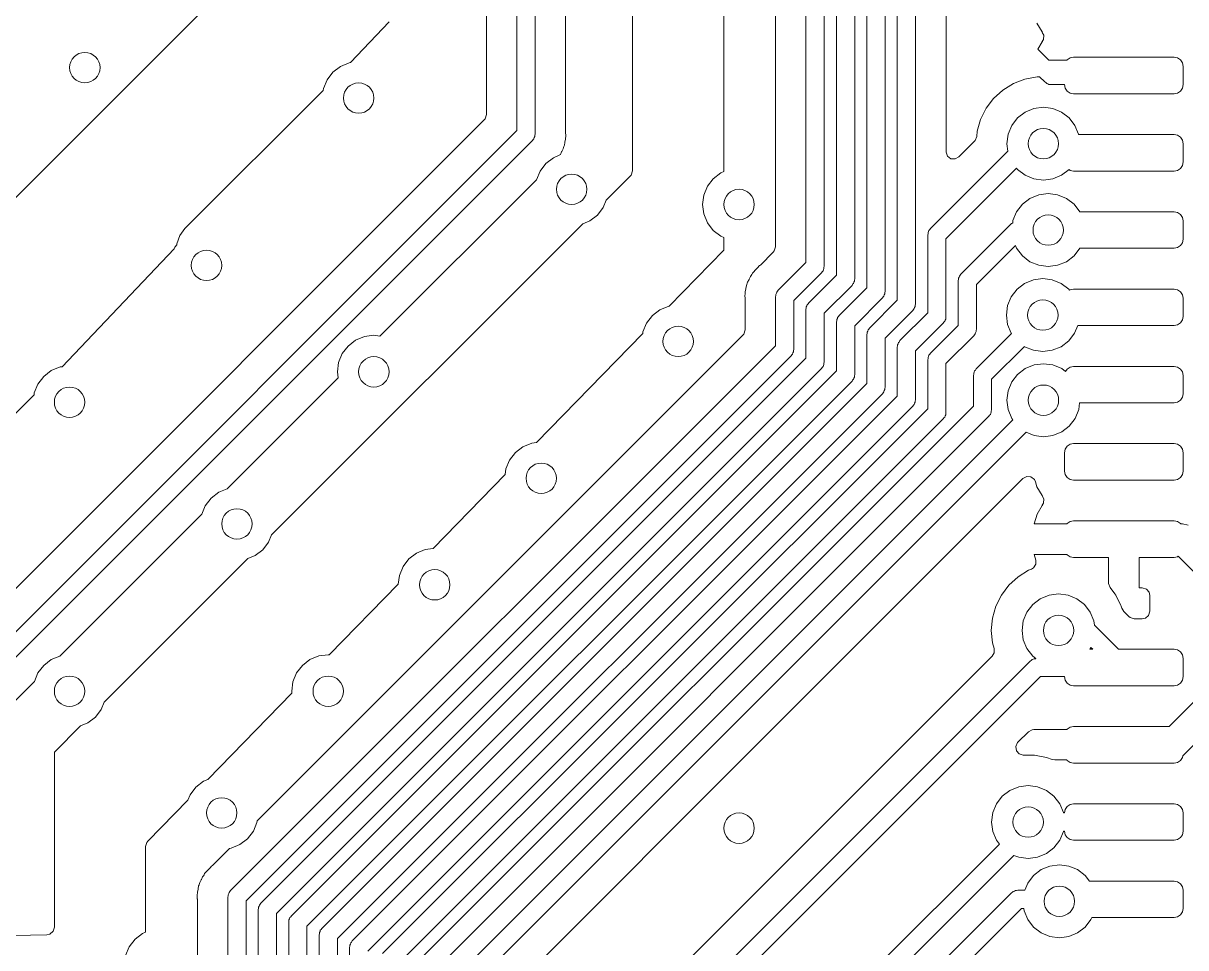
# Model space of a CAD drawing. Header units: millimetres. Extents: x 0 to 594, y 0 to 420.
# Drawn here: x 179.58 to 217.78, y 210.63 to 241.02 of the extents above; entities that cross this region are included whole.
import ezdxf

# ---------------------------------------------------------------- set-up
doc = ezdxf.new("R2010")
doc.units = ezdxf.units.MM
doc.linetypes.add('K5LT32768', pattern=[0])
picture_1 = doc.add_image_def('image1.png', size_in_pixel=(1000, 1000))

msp = doc.modelspace()

# ---------------------------------------------------------------- linework, layer by layer
at = {"color": 7, "linetype": 'K5LT32768', "lineweight": 18}
for p, q in [((195.8, 237.496), (195.8, 258.86)), ((196.4, 258.984), (196.4, 237.372)), ((194.799, 258.342), (194.799, 238.013)), ((205.3, 233.153), (205.3, 252.759)), ((205.9, 252.635), (205.9, 233.028)), ((206.3, 232.738), (206.3, 251.359)), ((206.9, 251.235), (206.9, 232.614)), ((207.3, 232.324), (207.3, 249.104)), ((207.9, 248.98), (207.9, 232.2)), ((208.3, 231.91), (208.3, 245.818)), ((208.9, 245.694), (208.9, 231.786)), ((188.527, 244.486), (179.16, 235.119)), ((209.901, 236.798), (209.901, 242.596)), ((197.401, 237.439), (197.401, 242.051)), ((202.6, 236.139), (202.6, 241.908)), ((204.299, 241.596), (204.299, 235.066)), ((190.335, 239.724), (191.6, 241.059)), ((199.6, 241.408), (199.6, 236.162)), ((212.891, 241.018), (213.059, 240.735)), ((213.059, 240.735), (213.068, 240.723)), ((213.068, 240.723), (213.064, 240.719)), ((213.064, 240.719), (213.117, 240.621)), ((213.059, 240.402), (212.919, 240.164)), ((213.069, 240.414), (213.059, 240.402)), ((213.107, 240.481), (213.066, 240.417)), ((213.066, 240.417), (213.069, 240.414)), ((213.117, 240.621), (213.107, 240.481)), ((212.919, 240.164), (213.284, 239.799)), ((189.751, 239.407), (190, 239.598)), ((190, 239.598), (190.289, 239.718)), ((190.289, 239.718), (190.335, 239.724)), ((213.284, 239.799), (213.875, 239.799)), ((213.875, 239.799), (213.883, 239.811)), ((213.883, 239.811), (213.98, 239.876)), ((213.98, 239.876), (214.095, 239.899)), ((214.095, 239.899), (217.395, 239.899)), ((217.395, 239.899), (217.51, 239.876)), ((217.51, 239.876), (217.607, 239.811)), ((217.607, 239.811), (217.672, 239.714)), ((217.672, 239.714), (217.695, 239.599)), ((217.695, 239.599), (217.695, 238.999)), ((189.441, 238.869), (189.561, 239.159)), ((189.561, 239.159), (189.751, 239.407)), ((212.495, 239.185), (212.115, 239.038)), ((212.896, 239.26), (212.495, 239.185)), ((212.975, 239.26), (212.896, 239.26)), ((213.148, 239.087), (212.975, 239.26)), ((184.893, 234.266), (189.432, 238.806)), ((189.432, 238.806), (189.441, 238.869)), ((211.768, 238.823), (211.466, 238.548)), ((212.114, 239.038), (211.768, 238.823)), ((213.182, 239.067), (213.148, 239.087)), ((213.21, 239.039), (213.182, 239.067)), ((213.248, 239.029), (213.21, 239.039)), ((213.282, 239.009), (213.248, 239.029)), ((213.322, 239.009), (213.282, 239.009)), ((213.36, 238.999), (213.322, 239.009)), ((213.795, 238.999), (213.36, 238.999)), ((213.818, 238.884), (213.795, 238.999)), ((213.883, 238.787), (213.818, 238.884)), ((213.98, 238.722), (213.883, 238.787)), ((217.607, 238.787), (217.51, 238.722)), ((217.672, 238.884), (217.607, 238.787)), ((217.695, 238.999), (217.672, 238.884)), ((211.466, 238.548), (211.22, 238.222)), ((214.095, 238.699), (213.98, 238.722)), ((217.395, 238.699), (214.095, 238.699)), ((217.51, 238.722), (217.395, 238.699)), ((194.799, 238.013), (194.759, 237.879)), ((211.22, 238.222), (211.039, 237.857)), ((212.251, 237.907), (212.5, 238.098)), ((212.5, 238.098), (212.789, 238.218)), ((212.789, 238.218), (213.1, 238.259)), ((213.1, 238.259), (213.41, 238.218)), ((213.41, 238.218), (213.7, 238.098)), ((213.7, 238.098), (213.948, 237.907)), ((194.726, 237.838), (175.822, 218.933)), ((194.759, 237.879), (194.726, 237.838)), ((211.039, 237.857), (210.927, 237.465)), ((211.941, 237.369), (212.061, 237.659)), ((212.061, 237.659), (212.251, 237.907)), ((213.948, 237.907), (214.139, 237.659)), ((214.139, 237.659), (214.259, 237.369)), ((176.164, 217.86), (195.8, 237.496)), ((196.37, 237.26), (196.36, 237.222)), ((196.39, 237.294), (196.37, 237.26)), ((196.4, 237.372), (196.39, 237.334)), ((196.39, 237.334), (196.39, 237.294)), ((197.401, 237.427), (197.401, 237.439)), ((197.41, 237.331), (197.401, 237.427)), ((197.401, 237.25), (197.404, 237.289)), ((197.401, 237.207), (197.401, 237.25)), ((197.404, 237.289), (197.41, 237.331)), ((210.911, 237.291), (210.859, 237.161)), ((210.927, 237.465), (210.911, 237.291)), ((211.9, 237.059), (211.941, 237.369)), ((214.259, 237.369), (214.26, 237.359)), ((214.26, 237.359), (217.395, 237.359)), ((217.395, 237.359), (217.51, 237.336)), ((217.51, 237.336), (217.607, 237.271)), ((217.607, 237.271), (217.672, 237.174)), ((196.312, 237.16), (176.5, 217.348)), ((196.332, 237.194), (196.312, 237.16)), ((196.36, 237.222), (196.332, 237.194)), ((197.272, 236.804), (197.319, 236.889)), ((197.319, 236.889), (197.33, 236.93)), ((197.33, 236.93), (197.342, 236.967)), ((197.342, 236.967), (197.359, 237.006)), ((197.359, 237.006), (197.374, 237.102)), ((197.374, 237.102), (197.377, 237.113)), ((197.377, 237.113), (197.401, 237.207)), ((210.839, 237.138), (210.324, 236.623)), ((210.859, 237.161), (210.839, 237.138)), ((211.932, 236.815), (211.9, 237.059)), ((217.672, 237.174), (217.695, 237.059)), ((217.695, 237.059), (217.695, 236.459)), ((196.751, 236.407), (197, 236.598)), ((197, 236.598), (197.215, 236.687)), ((197.215, 236.687), (197.229, 236.704)), ((197.229, 236.704), (197.267, 236.793)), ((197.267, 236.793), (197.272, 236.804)), ((209.388, 234.271), (211.932, 236.815)), ((209.901, 236.781), (209.901, 236.798)), ((209.95, 236.65), (209.901, 236.781)), ((210.062, 236.566), (209.95, 236.65)), ((210.201, 236.556), (210.062, 236.566)), ((210.324, 236.623), (210.201, 236.556)), ((196.443, 235.875), (196.561, 236.159)), ((196.561, 236.159), (196.751, 236.407)), ((199.6, 236.162), (199.56, 236.027)), ((202.251, 235.907), (202.5, 236.098)), ((202.5, 236.098), (202.6, 236.139)), ((212.218, 236.253), (209.9, 233.935)), ((212.251, 236.21), (212.218, 236.253)), ((212.5, 236.02), (212.251, 236.21)), ((213.943, 236.206), (213.7, 236.02)), ((213.98, 236.182), (213.943, 236.206)), ((214.095, 236.159), (213.98, 236.182)), ((217.395, 236.159), (214.095, 236.159)), ((217.51, 236.182), (217.395, 236.159)), ((217.607, 236.247), (217.51, 236.182)), ((217.672, 236.344), (217.607, 236.247)), ((217.695, 236.459), (217.672, 236.344)), ((191.3, 230.732), (196.443, 235.875)), ((199.527, 235.986), (198.737, 235.197)), ((199.56, 236.027), (199.527, 235.986)), ((202.061, 235.659), (202.251, 235.907)), ((212.789, 235.9), (212.5, 236.02)), ((213.1, 235.859), (212.789, 235.9)), ((213.41, 235.9), (213.1, 235.859)), ((213.7, 236.02), (213.41, 235.9)), ((201.9, 235.059), (201.941, 235.369)), ((201.941, 235.369), (202.061, 235.659)), ((212.66, 235.258), (212.949, 235.378)), ((212.949, 235.378), (213.26, 235.419)), ((213.26, 235.419), (213.57, 235.378)), ((213.57, 235.378), (213.86, 235.258)), ((198.639, 234.959), (198.448, 234.71)), ((198.737, 235.197), (198.639, 234.959)), ((201.941, 234.748), (201.9, 235.059)), ((204.299, 235.066), (204.3, 235.059)), ((204.3, 235.059), (204.299, 235.051)), ((204.299, 235.051), (204.299, 233.67)), ((212.221, 234.819), (212.411, 235.067)), ((212.411, 235.067), (212.66, 235.258)), ((213.86, 235.258), (214.108, 235.067)), ((214.108, 235.067), (214.299, 234.819)), ((198.448, 234.71), (198.2, 234.52)), ((202.061, 234.459), (201.941, 234.748)), ((212.101, 234.529), (212.221, 234.819)), ((214.299, 234.819), (217.395, 234.819)), ((217.395, 234.819), (217.51, 234.796)), ((217.51, 234.796), (217.607, 234.731)), ((217.607, 234.731), (217.672, 234.634)), ((217.672, 234.634), (217.695, 234.519)), ((184.722, 234.038), (184.893, 234.266)), ((197.962, 234.421), (187.737, 224.197)), ((198.2, 234.52), (197.962, 234.421)), ((202.251, 234.21), (202.061, 234.459)), ((202.5, 234.02), (202.251, 234.21)), ((209.33, 234.171), (209.34, 234.209)), ((209.34, 234.209), (209.368, 234.237)), ((209.368, 234.237), (209.388, 234.271)), ((210.388, 232.771), (212.048, 234.431)), ((212.048, 234.431), (212.082, 234.451)), ((212.082, 234.451), (212.092, 234.46)), ((212.092, 234.46), (212.101, 234.529)), ((217.695, 234.519), (217.695, 233.919)), ((184.623, 233.771), (184.722, 234.038)), ((202.6, 233.978), (202.5, 234.02)), ((202.6, 233.559), (202.6, 233.978)), ((209.3, 234.059), (209.31, 234.097)), ((209.3, 231.496), (209.3, 234.059)), ((209.31, 234.136), (209.33, 234.171)), ((209.31, 234.097), (209.31, 234.136)), ((209.9, 233.935), (209.9, 231.371)), ((217.672, 233.804), (217.607, 233.707)), ((217.695, 233.919), (217.672, 233.804)), ((181.056, 229.929), (184.538, 233.605)), ((184.538, 233.605), (184.561, 233.659)), ((184.561, 233.659), (184.62, 233.736)), ((184.62, 233.736), (184.623, 233.771)), ((200.809, 231.72), (202.6, 233.559)), ((204.226, 233.495), (203.801, 233.069)), ((204.259, 233.536), (204.226, 233.495)), ((204.299, 233.67), (204.259, 233.536)), ((212.181, 233.715), (210.9, 232.435)), ((212.221, 233.619), (212.181, 233.715)), ((212.411, 233.37), (212.221, 233.619)), ((214.299, 233.619), (214.108, 233.37)), ((217.395, 233.619), (214.299, 233.619)), ((217.51, 233.642), (217.395, 233.619)), ((217.607, 233.707), (217.51, 233.642)), ((203.764, 233.039), (203.715, 232.986)), ((203.776, 233.049), (203.764, 233.039)), ((203.801, 233.069), (203.776, 233.049)), ((203.776, 233.049), (203.776, 233.049)), ((204.388, 232.24), (205.3, 233.153)), ((212.66, 233.18), (212.411, 233.37)), ((212.949, 233.06), (212.66, 233.18)), ((213.26, 233.019), (212.949, 233.06)), ((213.57, 233.06), (213.26, 233.019)), ((213.86, 233.18), (213.57, 233.06)), ((214.108, 233.37), (213.86, 233.18)), ((203.471, 232.696), (203.432, 232.607)), ((203.497, 232.729), (203.471, 232.696)), ((203.518, 232.762), (203.497, 232.729)), ((203.539, 232.799), (203.518, 232.762)), ((203.605, 232.87), (203.539, 232.799)), ((203.613, 232.879), (203.605, 232.87)), ((203.622, 232.89), (203.613, 232.879)), ((203.644, 232.912), (203.622, 232.89)), ((203.665, 232.934), (203.644, 232.912)), ((203.715, 232.986), (203.665, 232.934)), ((205.812, 232.816), (204.9, 231.904)), ((205.388, 231.826), (206.3, 232.738)), ((205.832, 232.85), (205.812, 232.816)), ((205.86, 232.878), (205.832, 232.85)), ((205.87, 232.916), (205.86, 232.878)), ((205.89, 232.951), (205.87, 232.916)), ((205.9, 233.028), (205.89, 232.99)), ((205.89, 232.99), (205.89, 232.951)), ((210.31, 232.636), (210.33, 232.671)), ((210.33, 232.671), (210.34, 232.709)), ((210.34, 232.709), (210.368, 232.737)), ((210.368, 232.737), (210.388, 232.771)), ((203.323, 232.287), (203.299, 232.193)), ((203.325, 232.298), (203.323, 232.287)), ((203.341, 232.394), (203.325, 232.298)), ((203.357, 232.433), (203.341, 232.394)), ((203.37, 232.47), (203.357, 232.433)), ((203.381, 232.511), (203.37, 232.47)), ((203.427, 232.596), (203.381, 232.511)), ((203.432, 232.607), (203.427, 232.596)), ((206.812, 232.402), (205.9, 231.49)), ((206.388, 231.412), (207.3, 232.324)), ((206.832, 232.436), (206.812, 232.402)), ((206.86, 232.464), (206.832, 232.436)), ((206.87, 232.502), (206.86, 232.464)), ((206.89, 232.536), (206.87, 232.502)), ((206.9, 232.614), (206.89, 232.576)), ((206.89, 232.576), (206.89, 232.536)), ((210.3, 232.559), (210.31, 232.597)), ((210.3, 231.081), (210.3, 232.559)), ((210.31, 232.597), (210.31, 232.636)), ((210.9, 232.435), (210.9, 230.957)), ((212.045, 232.025), (212.235, 232.274)), ((212.235, 232.274), (212.484, 232.465)), ((212.484, 232.465), (212.773, 232.584)), ((212.773, 232.584), (213.084, 232.625)), ((213.084, 232.625), (213.394, 232.584)), ((213.394, 232.584), (213.684, 232.465)), ((213.684, 232.465), (213.932, 232.274)), ((213.932, 232.274), (213.958, 232.241)), ((213.98, 232.256), (214.095, 232.279)), ((214.095, 232.279), (217.395, 232.279)), ((217.395, 232.279), (217.51, 232.256)), ((203.296, 232.111), (203.289, 232.069)), ((203.289, 232.069), (203.298, 231.973)), ((203.299, 232.15), (203.296, 232.111)), ((203.298, 231.973), (203.299, 231.961)), ((203.299, 232.193), (203.299, 232.15)), ((203.299, 231.961), (203.299, 230.936)), ((204.3, 232.028), (204.31, 232.066)), ((204.3, 230.418), (204.3, 232.028)), ((204.31, 232.106), (204.33, 232.14)), ((204.31, 232.066), (204.31, 232.106)), ((204.33, 232.14), (204.34, 232.178)), ((204.34, 232.178), (204.368, 232.206)), ((204.368, 232.206), (204.388, 232.24)), ((204.9, 231.904), (204.9, 230.294)), ((207.812, 231.988), (206.9, 231.076)), ((207.388, 230.998), (208.3, 231.91)), ((207.832, 232.022), (207.812, 231.988)), ((207.86, 232.05), (207.832, 232.022)), ((207.87, 232.088), (207.86, 232.05)), ((207.89, 232.122), (207.87, 232.088)), ((207.9, 232.2), (207.89, 232.162)), ((207.89, 232.162), (207.89, 232.122)), ((211.925, 231.736), (212.045, 232.025)), ((213.958, 232.241), (213.98, 232.256)), ((217.51, 232.256), (217.607, 232.191)), ((217.607, 232.191), (217.672, 232.094)), ((217.672, 232.094), (217.695, 231.979)), ((217.695, 231.979), (217.695, 231.379)), ((200.251, 231.407), (200.5, 231.598)), ((200.5, 231.598), (200.789, 231.718)), ((200.789, 231.718), (200.809, 231.72)), ((205.3, 231.614), (205.31, 231.652)), ((205.3, 230.004), (205.3, 231.614)), ((205.31, 231.692), (205.33, 231.726)), ((205.31, 231.652), (205.31, 231.692)), ((205.33, 231.726), (205.34, 231.764)), ((205.34, 231.764), (205.368, 231.792)), ((205.368, 231.792), (205.388, 231.826)), ((208.812, 231.573), (207.9, 230.661)), ((208.832, 231.608), (208.812, 231.573)), ((208.86, 231.636), (208.832, 231.608)), ((208.87, 231.674), (208.86, 231.636)), ((208.89, 231.708), (208.87, 231.674)), ((208.9, 231.786), (208.89, 231.747)), ((208.89, 231.747), (208.89, 231.708)), ((211.884, 231.425), (211.925, 231.736)), ((199.941, 230.869), (200.061, 231.159)), ((200.061, 231.159), (200.251, 231.407)), ((205.9, 231.49), (205.9, 229.88)), ((206.3, 231.2), (206.31, 231.238)), ((206.3, 229.59), (206.3, 231.2)), ((206.31, 231.277), (206.33, 231.312)), ((206.31, 231.238), (206.31, 231.277)), ((206.33, 231.312), (206.34, 231.35)), ((206.34, 231.35), (206.368, 231.378)), ((206.368, 231.378), (206.388, 231.412)), ((208.388, 230.584), (209.3, 231.496)), ((209.812, 231.159), (208.9, 230.247)), ((209.832, 231.193), (209.812, 231.159)), ((209.86, 231.221), (209.832, 231.193)), ((209.87, 231.26), (209.86, 231.221)), ((209.89, 231.294), (209.87, 231.26)), ((209.9, 231.371), (209.89, 231.333)), ((209.89, 231.333), (209.89, 231.294)), ((211.925, 231.115), (211.884, 231.425)), ((217.607, 231.167), (217.51, 231.102)), ((217.672, 231.264), (217.607, 231.167)), ((217.695, 231.379), (217.672, 231.264)), ((203.226, 230.76), (187.266, 214.8)), ((190.789, 230.718), (191.1, 230.759)), ((191.1, 230.759), (191.3, 230.732)), ((196.441, 227.238), (199.935, 230.824)), ((199.935, 230.824), (199.941, 230.869)), ((203.259, 230.802), (203.226, 230.76)), ((203.299, 230.936), (203.259, 230.802)), ((206.9, 231.076), (206.9, 229.466)), ((207.3, 230.786), (207.31, 230.824)), ((207.3, 229.176), (207.3, 230.786)), ((207.31, 230.863), (207.33, 230.897)), ((207.31, 230.824), (207.31, 230.863)), ((207.33, 230.897), (207.34, 230.936)), ((207.34, 230.936), (207.368, 230.964)), ((207.368, 230.964), (207.388, 230.998)), ((209.388, 230.169), (210.3, 231.081)), ((210.812, 230.745), (209.9, 229.833)), ((210.832, 230.779), (210.812, 230.745)), ((210.86, 230.807), (210.832, 230.779)), ((210.87, 230.845), (210.86, 230.807)), ((210.89, 230.88), (210.87, 230.845)), ((210.888, 229.653), (212.051, 230.817)), ((210.9, 230.957), (210.89, 230.919)), ((210.89, 230.919), (210.89, 230.88)), ((212.045, 230.825), (211.925, 231.115)), ((212.051, 230.817), (212.045, 230.825)), ((214.123, 230.825), (213.932, 230.577)), ((214.228, 231.079), (214.123, 230.825)), ((217.395, 231.079), (214.228, 231.079)), ((217.51, 231.102), (217.395, 231.079)), ((186.388, 212.506), (204.3, 230.418)), ((190.061, 230.159), (190.251, 230.407)), ((190.251, 230.407), (190.5, 230.598)), ((190.5, 230.598), (190.789, 230.718)), ((207.9, 230.661), (207.9, 229.051)), ((208.3, 230.371), (208.31, 230.41)), ((208.3, 228.762), (208.3, 230.371)), ((208.31, 230.449), (208.33, 230.483)), ((208.31, 230.41), (208.31, 230.449)), ((208.33, 230.483), (208.34, 230.521)), ((208.34, 230.521), (208.368, 230.549)), ((208.368, 230.549), (208.388, 230.584)), ((212.475, 230.393), (211.4, 229.317)), ((212.484, 230.386), (212.475, 230.393)), ((212.773, 230.266), (212.484, 230.386)), ((213.684, 230.386), (213.394, 230.266)), ((213.932, 230.577), (213.684, 230.386)), ((204.812, 230.082), (186.9, 212.17)), ((187.388, 212.092), (205.3, 230.004)), ((189.941, 229.869), (190.061, 230.159)), ((204.832, 230.116), (204.812, 230.082)), ((204.86, 230.144), (204.832, 230.116)), ((204.87, 230.182), (204.86, 230.144)), ((204.89, 230.216), (204.87, 230.182)), ((204.9, 230.294), (204.89, 230.256)), ((204.89, 230.256), (204.89, 230.216)), ((208.9, 230.247), (208.9, 228.637)), ((209.3, 229.957), (209.31, 229.995)), ((209.31, 230.035), (209.33, 230.069)), ((209.31, 229.995), (209.31, 230.035)), ((209.33, 230.069), (209.34, 230.107)), ((209.34, 230.107), (209.368, 230.135)), ((209.368, 230.135), (209.388, 230.169)), ((213.084, 230.225), (212.773, 230.266)), ((213.394, 230.266), (213.084, 230.225)), ((180.251, 229.407), (180.5, 229.598)), ((180.5, 229.598), (180.789, 229.718)), ((180.789, 229.718), (180.853, 229.726)), ((180.853, 229.726), (181.056, 229.929)), ((205.812, 229.668), (187.9, 211.756)), ((189.9, 229.559), (189.941, 229.869)), ((205.832, 229.702), (205.812, 229.668)), ((205.86, 229.73), (205.832, 229.702)), ((205.87, 229.768), (205.86, 229.73)), ((205.89, 229.802), (205.87, 229.768)), ((205.9, 229.88), (205.89, 229.842)), ((205.89, 229.842), (205.89, 229.802)), ((209.3, 228.347), (209.3, 229.957)), ((209.9, 229.833), (209.9, 228.223)), ((210.83, 229.553), (210.84, 229.591)), ((210.84, 229.591), (210.868, 229.619)), ((210.868, 229.619), (210.888, 229.653)), ((212.255, 229.475), (212.503, 229.666)), ((212.503, 229.666), (212.793, 229.786)), ((212.793, 229.786), (213.103, 229.826)), ((213.103, 229.826), (213.414, 229.786)), ((213.414, 229.786), (213.703, 229.666)), ((213.703, 229.666), (213.828, 229.57)), ((213.828, 229.57), (213.883, 229.651)), ((213.883, 229.651), (213.98, 229.716)), ((213.98, 229.716), (214.095, 229.739)), ((214.095, 229.739), (217.395, 229.739)), ((217.395, 229.739), (217.51, 229.716)), ((217.51, 229.716), (217.607, 229.651)), ((217.607, 229.651), (217.672, 229.554)), ((180.061, 229.159), (180.251, 229.407)), ((186.283, 225.716), (189.926, 229.358)), ((188.388, 211.678), (206.3, 229.59)), ((206.812, 229.254), (188.9, 211.341)), ((189.926, 229.358), (189.9, 229.559)), ((206.832, 229.288), (206.812, 229.254)), ((206.86, 229.316), (206.832, 229.288)), ((206.87, 229.354), (206.86, 229.316)), ((206.89, 229.388), (206.87, 229.354)), ((206.9, 229.466), (206.89, 229.428)), ((206.89, 229.428), (206.89, 229.388)), ((210.8, 229.441), (210.81, 229.479)), ((210.8, 228.433), (210.8, 229.441)), ((210.81, 229.519), (210.83, 229.553)), ((210.81, 229.479), (210.81, 229.519)), ((211.4, 229.317), (211.4, 228.309)), ((211.944, 228.937), (212.064, 229.226)), ((212.064, 229.226), (212.255, 229.475)), ((217.672, 229.554), (217.695, 229.439)), ((217.695, 229.439), (217.695, 228.839)), ((179.932, 228.806), (179.941, 228.869)), ((179.941, 228.869), (180.061, 229.159)), ((189.388, 211.264), (207.3, 229.176)), ((207.812, 228.839), (189.9, 210.927)), ((207.832, 228.874), (207.812, 228.839)), ((207.86, 228.901), (207.832, 228.874)), ((207.87, 228.94), (207.86, 228.901)), ((207.89, 228.974), (207.87, 228.94)), ((207.9, 229.051), (207.89, 229.013)), ((207.89, 229.013), (207.89, 228.974)), ((211.903, 228.626), (211.944, 228.937)), ((217.695, 228.839), (217.672, 228.724)), ((175.353, 224.226), (179.932, 228.806)), ((190.388, 210.849), (208.3, 228.762)), ((208.832, 228.459), (208.812, 228.425)), ((208.86, 228.487), (208.832, 228.459)), ((208.87, 228.525), (208.86, 228.487)), ((208.89, 228.56), (208.87, 228.525)), ((208.9, 228.637), (208.89, 228.599)), ((208.89, 228.599), (208.89, 228.56)), ((211.944, 228.316), (211.903, 228.626)), ((214.292, 228.539), (214.262, 228.316)), ((217.395, 228.539), (214.292, 228.539)), ((217.51, 228.562), (217.395, 228.539)), ((217.607, 228.627), (217.51, 228.562)), ((217.672, 228.724), (217.607, 228.627)), ((208.812, 228.425), (190.9, 210.513)), ((191.388, 210.435), (209.3, 228.347)), ((192.388, 210.021), (210.8, 228.433)), ((211.312, 228.097), (192.9, 209.685)), ((209.86, 228.073), (209.832, 228.045)), ((209.87, 228.111), (209.86, 228.073)), ((209.89, 228.145), (209.87, 228.111)), ((209.9, 228.223), (209.89, 228.185)), ((209.89, 228.185), (209.89, 228.145)), ((211.332, 228.131), (211.312, 228.097)), ((211.36, 228.159), (211.332, 228.131)), ((211.37, 228.197), (211.36, 228.159)), ((211.39, 228.231), (211.37, 228.197)), ((211.4, 228.309), (211.39, 228.271)), ((211.39, 228.271), (211.39, 228.231)), ((212.064, 228.026), (211.944, 228.316)), ((214.262, 228.316), (214.143, 228.026)), ((209.812, 228.011), (191.9, 210.099)), ((193.388, 209.271), (212.098, 227.982)), ((209.832, 228.045), (209.812, 228.011)), ((212.098, 227.982), (212.064, 228.026)), ((213.952, 227.778), (213.703, 227.587)), ((214.143, 228.026), (213.952, 227.778)), ((212.538, 227.573), (193.9, 208.935)), ((212.793, 227.467), (212.538, 227.573)), ((213.103, 227.426), (212.793, 227.467)), ((213.414, 227.467), (213.103, 227.426)), ((213.703, 227.587), (213.414, 227.467)), ((195.751, 226.907), (196, 227.098)), ((196, 227.098), (196.289, 227.218)), ((196.289, 227.218), (196.441, 227.238)), ((213.795, 226.899), (213.818, 227.014)), ((213.818, 227.014), (213.883, 227.111)), ((213.883, 227.111), (213.98, 227.176)), ((213.98, 227.176), (214.095, 227.199)), ((214.095, 227.199), (217.395, 227.199)), ((217.395, 227.199), (217.51, 227.176)), ((217.51, 227.176), (217.607, 227.111)), ((217.607, 227.111), (217.672, 227.014)), ((217.672, 227.014), (217.695, 226.899)), ((195.441, 226.369), (195.561, 226.659)), ((195.561, 226.659), (195.751, 226.907)), ((213.795, 226.299), (213.795, 226.899)), ((217.695, 226.899), (217.695, 226.299)), ((193.044, 223.751), (195.417, 226.187)), ((195.417, 226.187), (195.441, 226.369)), ((213.818, 226.184), (213.795, 226.299)), ((213.883, 226.087), (213.818, 226.184)), ((217.672, 226.184), (217.607, 226.087)), ((217.695, 226.299), (217.672, 226.184)), ((203.676, 217.295), (212.43, 226.049)), ((212.43, 226.049), (212.553, 226.116)), ((212.553, 226.116), (212.692, 226.106)), ((212.692, 226.106), (212.804, 226.022)), ((212.804, 226.022), (212.843, 225.943)), ((212.843, 225.943), (212.891, 225.778)), ((212.891, 225.778), (213.059, 225.495)), ((213.98, 226.022), (213.883, 226.087)), ((214.095, 225.999), (213.98, 226.022)), ((217.395, 225.999), (214.095, 225.999)), ((217.51, 226.022), (217.395, 225.999)), ((217.607, 226.087), (217.51, 226.022)), ((185.561, 225.159), (185.751, 225.407)), ((185.751, 225.407), (186, 225.598)), ((186, 225.598), (186.283, 225.716)), ((213.059, 225.495), (213.068, 225.483)), ((213.068, 225.483), (213.064, 225.479)), ((213.064, 225.479), (213.117, 225.381)), ((185.443, 224.875), (185.561, 225.159)), ((213.059, 225.162), (212.892, 224.879)), ((213.069, 225.174), (213.059, 225.162)), ((213.107, 225.241), (213.066, 225.177)), ((213.066, 225.177), (213.069, 225.174)), ((213.117, 225.381), (213.107, 225.241)), ((180.783, 220.216), (185.443, 224.875)), ((212.892, 224.879), (212.801, 224.564)), ((213.883, 224.571), (213.98, 224.636)), ((213.98, 224.636), (214.095, 224.659)), ((214.095, 224.659), (217.395, 224.659)), ((217.395, 224.659), (217.51, 224.636)), ((217.51, 224.636), (217.607, 224.571)), ((212.801, 224.564), (212.8, 224.559)), ((212.8, 224.559), (213.875, 224.559)), ((213.875, 224.559), (213.883, 224.571)), ((217.607, 224.571), (217.615, 224.559)), ((217.615, 224.559), (217.672, 224.559)), ((217.672, 224.559), (217.864, 224.521)), ((187.639, 223.959), (187.448, 223.71)), ((187.737, 224.197), (187.639, 223.959)), ((187.2, 223.52), (186.962, 223.421)), ((187.448, 223.71), (187.2, 223.52)), ((192.251, 223.407), (192.5, 223.598)), ((192.5, 223.598), (192.789, 223.718)), ((192.789, 223.718), (193.044, 223.751)), ((213.875, 223.559), (212.8, 223.559)), ((212.8, 223.559), (212.801, 223.554)), ((212.801, 223.554), (212.853, 223.373)), ((213.883, 223.547), (213.875, 223.559)), ((213.98, 223.482), (213.883, 223.547)), ((214.095, 223.459), (213.98, 223.482)), ((217.51, 223.482), (217.395, 223.459)), ((217.529, 223.495), (217.51, 223.482)), ((218.6, 222.424), (217.529, 223.495)), ((186.962, 223.421), (182.237, 218.697)), ((191.941, 222.869), (192.061, 223.159)), ((192.061, 223.159), (192.251, 223.407)), ((212.777, 223.116), (212.705, 223.072)), ((212.853, 223.233), (212.777, 223.116)), ((212.853, 223.373), (212.853, 223.233)), ((215.245, 223.459), (214.095, 223.459)), ((215.245, 222.616), (215.245, 223.459)), ((217.395, 223.459), (216.245, 223.459)), ((216.245, 223.459), (216.245, 222.459)), ((191.903, 222.58), (191.941, 222.869)), ((212.268, 222.823), (211.966, 222.548)), ((212.615, 223.038), (212.268, 222.823)), ((212.705, 223.072), (212.615, 223.038)), ((189.636, 220.254), (191.903, 222.58)), ((211.966, 222.548), (211.72, 222.222)), ((215.245, 222.597), (215.245, 222.616)), ((215.295, 222.466), (215.245, 222.597)), ((215.451, 222.26), (215.295, 222.466)), ((216.245, 222.459), (216.352, 222.459)), ((216.352, 222.459), (216.486, 222.419)), ((216.486, 222.419), (216.577, 222.314)), ((211.72, 222.222), (211.539, 221.857)), ((212.751, 221.907), (213, 222.098)), ((213, 222.098), (213.289, 222.218)), ((213.289, 222.218), (213.6, 222.259)), ((213.6, 222.259), (213.91, 222.218)), ((213.91, 222.218), (214.2, 222.098)), ((214.2, 222.098), (214.448, 221.907)), ((215.479, 222.222), (215.451, 222.26)), ((215.65, 221.879), (215.479, 222.222)), ((216.577, 222.314), (216.6, 222.211)), ((216.6, 222.211), (216.6, 221.688)), ((211.539, 221.857), (211.427, 221.465)), ((212.441, 221.369), (212.561, 221.659)), ((212.561, 221.659), (212.751, 221.907)), ((214.448, 221.907), (214.639, 221.659)), ((214.639, 221.659), (214.759, 221.369)), ((215.661, 221.857), (215.65, 221.879)), ((215.681, 221.787), (215.661, 221.857)), ((215.744, 221.679), (215.681, 221.787)), ((215.911, 221.512), (215.744, 221.679)), ((216.6, 221.688), (216.56, 221.554)), ((211.427, 221.465), (211.389, 221.059)), ((212.4, 221.059), (212.441, 221.369)), ((214.759, 221.369), (214.777, 221.231)), ((214.777, 221.231), (215.569, 220.439)), ((215.952, 221.479), (215.911, 221.512)), ((216.086, 221.44), (215.952, 221.479)), ((216.352, 221.44), (216.086, 221.44)), ((216.455, 221.462), (216.352, 221.44)), ((216.56, 221.554), (216.455, 221.462)), ((211.389, 221.059), (211.427, 220.653)), ((212.441, 220.748), (212.4, 221.059)), ((211.427, 220.653), (211.482, 220.461)), ((211.482, 220.461), (211.48, 220.321)), ((212.561, 220.459), (212.441, 220.748)), ((212.751, 220.21), (212.561, 220.459)), ((214.639, 220.459), (214.624, 220.439)), ((214.624, 220.439), (214.721, 220.439)), ((214.657, 220.502), (214.639, 220.459)), ((214.721, 220.439), (214.657, 220.502)), ((215.569, 220.439), (217.395, 220.439)), ((217.395, 220.439), (217.51, 220.416)), ((180.251, 219.907), (180.5, 220.098)), ((180.5, 220.098), (180.783, 220.216)), ((188.751, 219.907), (189, 220.098)), ((189, 220.098), (189.289, 220.218)), ((189.289, 220.218), (189.6, 220.259)), ((189.6, 220.259), (189.636, 220.254)), ((211.418, 220.217), (199.301, 208.1)), ((199.888, 207.271), (212.668, 220.051)), ((211.48, 220.321), (211.418, 220.217)), ((212.668, 220.051), (212.702, 220.071)), ((212.702, 220.071), (212.73, 220.099)), ((212.73, 220.099), (212.768, 220.109)), ((212.854, 220.132), (212.751, 220.21)), ((212.768, 220.109), (212.802, 220.129)), ((212.802, 220.129), (212.842, 220.129)), ((212.842, 220.129), (212.854, 220.132)), ((217.51, 220.416), (217.607, 220.351)), ((217.607, 220.351), (217.672, 220.254)), ((217.672, 220.254), (217.695, 220.139)), ((217.695, 220.139), (217.695, 219.539)), ((179.943, 219.375), (180.061, 219.659)), ((180.061, 219.659), (180.251, 219.907)), ((188.441, 219.369), (188.561, 219.659)), ((188.561, 219.659), (188.751, 219.907)), ((177.301, 216.733), (179.943, 219.375)), ((188.4, 219.059), (188.441, 219.369)), ((213.004, 219.539), (200.4, 206.935)), ((213.795, 219.539), (213.004, 219.539)), ((213.818, 219.424), (213.795, 219.539)), ((213.883, 219.327), (213.818, 219.424)), ((213.98, 219.262), (213.883, 219.327)), ((217.607, 219.327), (217.51, 219.262)), ((217.672, 219.424), (217.607, 219.327)), ((217.695, 219.539), (217.672, 219.424)), ((185.646, 216.158), (188.408, 218.994)), ((188.408, 218.994), (188.4, 219.059)), ((214.095, 219.239), (213.98, 219.262)), ((217.395, 219.239), (214.095, 219.239)), ((217.233, 217.899), (218.6, 219.266)), ((217.51, 219.262), (217.395, 219.239)), ((182.237, 218.697), (182.139, 218.459)), ((219.453, 218.705), (217.693, 216.945)), ((181.948, 218.21), (181.7, 218.02)), ((182.139, 218.459), (181.948, 218.21)), ((181.462, 217.921), (180.6, 217.059)), ((181.7, 218.02), (181.462, 217.921)), ((212.607, 217.726), (212.73, 217.793)), ((212.73, 217.793), (212.782, 217.799)), ((212.782, 217.799), (213.875, 217.799)), ((213.875, 217.799), (213.883, 217.811)), ((213.883, 217.811), (213.98, 217.876)), ((213.98, 217.876), (214.095, 217.899)), ((214.095, 217.899), (217.233, 217.899)), ((212.194, 217.243), (212.252, 217.37)), ((212.252, 217.37), (212.264, 217.383)), ((212.264, 217.383), (212.607, 217.726)), ((180.6, 217.059), (180.6, 211.302)), ((194.973, 208.593), (203.676, 217.295)), ((212.214, 217.105), (212.194, 217.243)), ((212.305, 216.999), (212.214, 217.105)), ((212.439, 216.96), (212.305, 216.999)), ((212.804, 216.96), (212.439, 216.96)), ((213.205, 216.885), (212.804, 216.96)), ((213.384, 216.816), (213.205, 216.885)), ((213.473, 216.799), (213.384, 216.816)), ((213.875, 216.799), (213.473, 216.799)), ((213.883, 216.787), (213.875, 216.799)), ((213.98, 216.722), (213.883, 216.787)), ((214.095, 216.699), (213.98, 216.722)), ((217.395, 216.699), (214.095, 216.699)), ((217.51, 216.722), (217.395, 216.699)), ((217.607, 216.787), (217.51, 216.722)), ((217.672, 216.884), (217.607, 216.787)), ((217.683, 216.938), (217.672, 216.884)), ((217.693, 216.945), (217.683, 216.938)), ((185.061, 215.659), (185.251, 215.907)), ((185.251, 215.907), (185.5, 216.098)), ((185.5, 216.098), (185.646, 216.158)), ((212, 215.798), (212.289, 215.918)), ((212.289, 215.918), (212.6, 215.959)), ((212.6, 215.959), (212.91, 215.918)), ((212.91, 215.918), (213.2, 215.798)), ((183.67, 214.131), (184.988, 215.484)), ((184.988, 215.484), (185.061, 215.659)), ((211.561, 215.359), (211.751, 215.607)), ((211.751, 215.607), (212, 215.798)), ((213.2, 215.798), (213.448, 215.607)), ((213.448, 215.607), (213.639, 215.359)), ((211.441, 215.069), (211.561, 215.359)), ((213.639, 215.359), (213.759, 215.069)), ((213.795, 215.059), (213.818, 215.174)), ((213.818, 215.174), (213.883, 215.271)), ((213.883, 215.271), (213.98, 215.336)), ((213.98, 215.336), (214.095, 215.359)), ((214.095, 215.359), (217.395, 215.359)), ((217.395, 215.359), (217.51, 215.336)), ((217.51, 215.336), (217.607, 215.271)), ((217.607, 215.271), (217.672, 215.174)), ((217.672, 215.174), (217.695, 215.059)), ((187.259, 214.748), (187.139, 214.459)), ((187.266, 214.8), (187.259, 214.748)), ((211.4, 214.759), (211.441, 215.069)), ((211.441, 214.448), (211.4, 214.759)), ((213.759, 215.069), (213.76, 215.059)), ((213.76, 215.059), (213.795, 215.059)), ((217.695, 215.059), (217.695, 214.459)), ((187.139, 214.459), (186.948, 214.21)), ((211.561, 214.159), (211.441, 214.448)), ((213.759, 214.448), (213.639, 214.159)), ((213.76, 214.459), (213.759, 214.448)), ((213.795, 214.459), (213.76, 214.459)), ((213.818, 214.344), (213.795, 214.459)), ((213.883, 214.247), (213.818, 214.344)), ((217.672, 214.344), (217.607, 214.247)), ((217.695, 214.459), (217.672, 214.344)), ((183.6, 213.958), (183.639, 214.092)), ((183.6, 211.139), (183.6, 213.958)), ((183.639, 214.092), (183.67, 214.131)), ((186.7, 214.02), (186.41, 213.9)), ((186.948, 214.21), (186.7, 214.02)), ((202.388, 204.771), (211.654, 214.037)), ((211.654, 214.037), (211.561, 214.159)), ((213.639, 214.159), (213.448, 213.91)), ((213.98, 214.182), (213.883, 214.247)), ((214.095, 214.159), (213.98, 214.182)), ((217.395, 214.159), (214.095, 214.159)), ((217.51, 214.182), (217.395, 214.159)), ((217.607, 214.247), (217.51, 214.182)), ((186.359, 213.893), (185.801, 213.335)), ((186.41, 213.9), (186.359, 213.893)), ((212.131, 213.665), (202.9, 204.435)), ((212.289, 213.6), (212.131, 213.665)), ((212.6, 213.559), (212.289, 213.6)), ((212.91, 213.6), (212.6, 213.559)), ((213.2, 213.72), (212.91, 213.6)), ((213.448, 213.91), (213.2, 213.72)), ((185.644, 213.178), (185.622, 213.156)), ((185.665, 213.2), (185.644, 213.178)), ((185.715, 213.252), (185.665, 213.2)), ((185.764, 213.305), (185.715, 213.252)), ((185.776, 213.314), (185.764, 213.305)), ((185.801, 213.335), (185.776, 213.315)), ((185.776, 213.315), (185.776, 213.314)), ((212.777, 213.003), (213.025, 213.194)), ((213.025, 213.194), (213.315, 213.314)), ((213.315, 213.314), (213.625, 213.354)), ((213.625, 213.354), (213.936, 213.314)), ((213.936, 213.314), (214.225, 213.194)), ((214.225, 213.194), (214.474, 213.003)), ((185.427, 212.862), (185.381, 212.777)), ((185.432, 212.872), (185.427, 212.862)), ((185.471, 212.962), (185.432, 212.872)), ((185.497, 212.995), (185.471, 212.962)), ((185.518, 213.028), (185.497, 212.995)), ((185.539, 213.065), (185.518, 213.028)), ((185.605, 213.136), (185.539, 213.065)), ((185.613, 213.145), (185.605, 213.136)), ((185.622, 213.156), (185.613, 213.145)), ((212.586, 212.754), (212.777, 213.003)), ((214.474, 213.003), (214.615, 212.819)), ((214.615, 212.819), (217.395, 212.819)), ((217.395, 212.819), (217.51, 212.796)), ((217.51, 212.796), (217.607, 212.731)), ((185.299, 212.416), (185.296, 212.377)), ((185.323, 212.553), (185.299, 212.458)), ((185.299, 212.458), (185.299, 212.416)), ((185.325, 212.564), (185.323, 212.553)), ((185.341, 212.66), (185.325, 212.564)), ((185.357, 212.699), (185.341, 212.66)), ((185.37, 212.736), (185.357, 212.699)), ((185.381, 212.777), (185.37, 212.736)), ((186.31, 212.372), (186.33, 212.406)), ((186.33, 212.406), (186.34, 212.444)), ((186.34, 212.444), (186.368, 212.472)), ((186.368, 212.472), (186.388, 212.506)), ((203.388, 203.771), (212.048, 212.431)), ((212.048, 212.431), (212.082, 212.451)), ((212.082, 212.451), (212.11, 212.479)), ((212.11, 212.479), (212.148, 212.489)), ((212.148, 212.489), (212.182, 212.509)), ((212.182, 212.509), (212.222, 212.509)), ((212.222, 212.509), (212.26, 212.519)), ((212.26, 212.519), (212.488, 212.519)), ((212.488, 212.519), (212.586, 212.754)), ((217.607, 212.731), (217.672, 212.634)), ((217.672, 212.634), (217.695, 212.519)), ((217.695, 212.519), (217.695, 211.919)), ((185.296, 212.377), (185.289, 212.335)), ((185.289, 212.335), (185.298, 212.239)), ((185.298, 212.239), (185.299, 212.227)), ((185.299, 212.227), (185.299, 210.066)), ((186.3, 212.294), (186.31, 212.332)), ((186.3, 185.912), (186.3, 212.294)), ((186.31, 212.332), (186.31, 212.372)), ((186.9, 212.17), (186.9, 185.787)), ((187.33, 211.992), (187.34, 212.03)), ((187.34, 212.03), (187.368, 212.058)), ((187.368, 212.058), (187.388, 212.092)), ((187.3, 211.88), (187.31, 211.918)), ((187.3, 185.498), (187.3, 211.88)), ((187.31, 211.958), (187.33, 211.992)), ((187.31, 211.918), (187.31, 211.958)), ((187.9, 211.756), (187.9, 185.373)), ((188.34, 211.616), (188.368, 211.644)), ((188.368, 211.644), (188.388, 211.678)), ((212.384, 211.919), (203.9, 203.435)), ((212.456, 211.919), (212.384, 211.919)), ((212.466, 211.844), (212.456, 211.919)), ((212.586, 211.554), (212.466, 211.844)), ((217.51, 211.642), (217.395, 211.619)), ((217.607, 211.707), (217.51, 211.642)), ((217.672, 211.804), (217.607, 211.707)), ((217.695, 211.919), (217.672, 211.804)), ((180.6, 211.302), (180.56, 211.167)), ((188.3, 211.466), (188.31, 211.504)), ((188.3, 185.083), (188.3, 211.466)), ((188.31, 211.543), (188.33, 211.578)), ((188.31, 211.504), (188.31, 211.543)), ((188.33, 211.578), (188.34, 211.616)), ((188.9, 211.341), (188.9, 184.959)), ((189.368, 211.229), (189.388, 211.264)), ((212.777, 211.306), (212.586, 211.554)), ((213.025, 211.115), (212.777, 211.306)), ((214.474, 211.306), (214.225, 211.115)), ((214.664, 211.554), (214.474, 211.306)), ((214.691, 211.619), (214.664, 211.554)), ((217.395, 211.619), (214.691, 211.619)), ((180.357, 211.054), (177.126, 210.983)), ((180.455, 211.076), (180.357, 211.054)), ((180.56, 211.167), (180.455, 211.076)), ((183.061, 210.659), (183.251, 210.907)), ((183.251, 210.907), (183.5, 211.098)), ((183.5, 211.098), (183.6, 211.139)), ((189.3, 211.051), (189.31, 211.09)), ((189.3, 184.669), (189.3, 211.051)), ((189.31, 211.129), (189.33, 211.163)), ((189.31, 211.09), (189.31, 211.129)), ((189.33, 211.163), (189.34, 211.201)), ((189.34, 211.201), (189.368, 211.229)), ((189.9, 210.927), (189.9, 184.545)), ((213.315, 210.995), (213.025, 211.115)), ((213.625, 210.954), (213.315, 210.995)), ((213.936, 210.995), (213.625, 210.954)), ((214.225, 211.115), (213.936, 210.995)), ((182.941, 210.369), (183.061, 210.659)), ((190.3, 210.637), (190.31, 210.675)), ((190.3, 184.183), (190.3, 210.637)), ((190.31, 210.715), (190.33, 210.749)), ((190.31, 210.675), (190.31, 210.715)), ((190.33, 210.749), (190.34, 210.787)), ((190.34, 210.787), (190.368, 210.815)), ((190.368, 210.815), (190.388, 210.849))]:
    msp.add_line(p, q, dxfattribs=at)
for centre in [(181.6, 239.559), (190.6, 238.559), (213.1, 237.059), (197.6, 235.559), (203.1, 235.059), (213.26, 234.219), (185.6, 233.059), (213.084, 231.425), (201.1, 230.559), (191.1, 229.559), (181.1, 228.559), (213.103, 228.626), (196.6, 226.059), (186.6, 224.559), (193.1, 222.559), (213.6, 221.059), (181.1, 219.059), (189.6, 219.059), (186.1, 215.059), (212.6, 214.759), (203.1, 214.559), (213.625, 212.154)]:
    msp.add_circle(centre, 0.5, dxfattribs=at)

# ---------------------------------------------------------------- pictures from other files: only their frames are drawn
image = msp.add_image(picture_1, insert=(102.693, 139.227), size_in_units=(173.712, 173.712))
image.dxf.flags = 15

doc.saveas('drawing.dxf')
